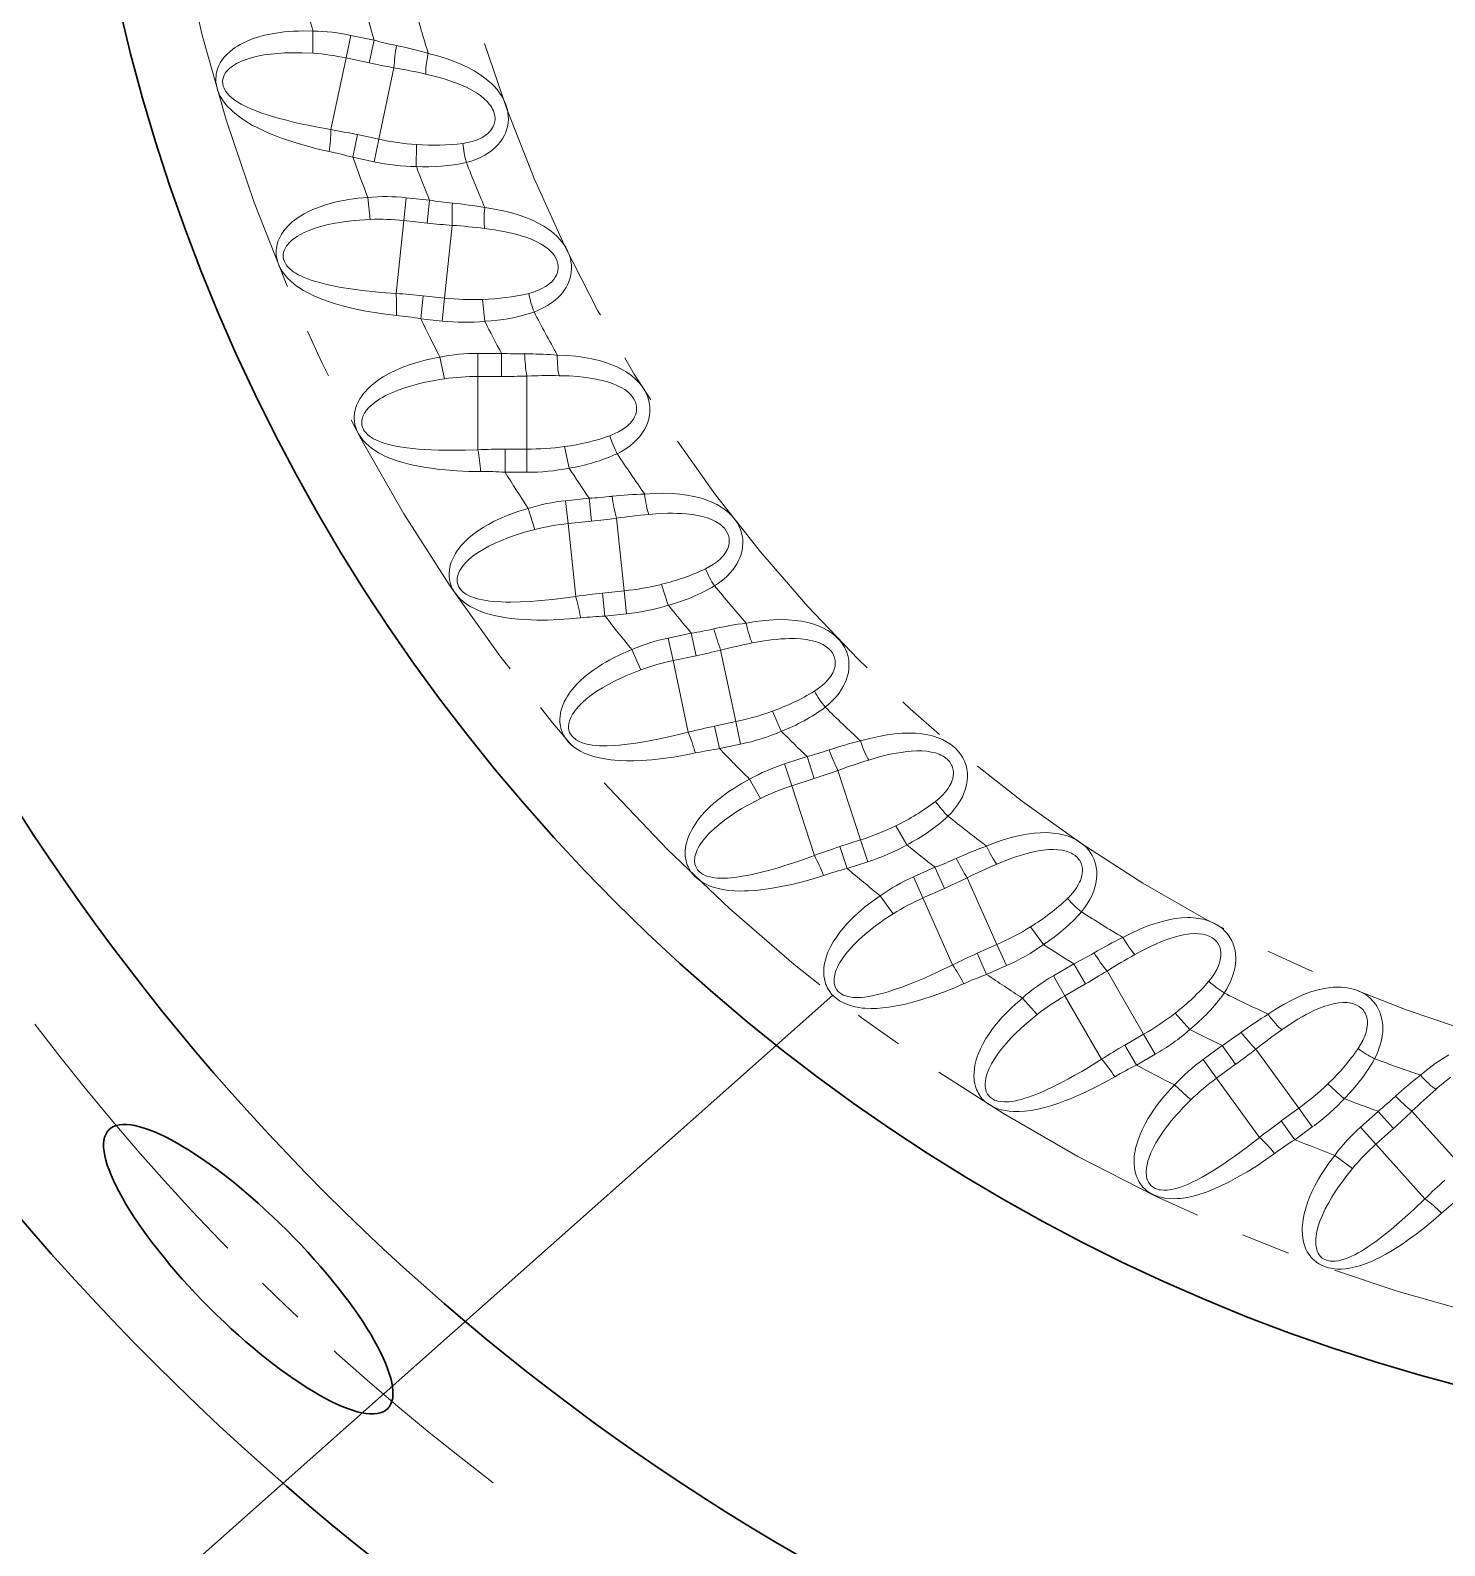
# Model space of a CAD drawing. Extents: x 407 to 920, y -71 to 445.
# Drawn here: x 517.82 to 542.94, y 148.91 to 175.8 of the extents above; entities that cross this region are included whole.
import ezdxf

# ---------------------------------------------------------------- set-up
doc = ezdxf.new("R2010")
doc.units = 0
doc.header["$LTSCALE"] = 7
doc.header["$MEASUREMENT"] = 0
doc.linetypes.add('CENTER2', pattern=[1.125, 0.75, -0.125, 0.125, -0.125])
doc.layers.get('0').update_dxf_attribs({"linetype": 'CONTINUOUS', "lineweight": 15})
for name, color, linetype, lineweight in [('1', 1, 'CENTER2', 15), ('3', 3, 'CONTINUOUS', 30), ('8', 250, 'CONTINUOUS', 15)]:
    doc.layers.add(name, color=color, linetype=linetype, lineweight=lineweight)

msp = doc.modelspace()

# ---------------------------------------------------------------- linework, layer by layer
msp.add_line((490.111, 121.437), (532.069, 158.68))
at = {"layer": '1'}
for radius in [31.612, 26.831]:
    msp.add_circle((551.491, 183.614), radius, dxfattribs=at)
for radius, start, end in [(57, 193.4627, 347.3297), (42.14, 217.151, 232.849)]:
    msp.add_arc((551.491, 183.614), radius, start, end, dxfattribs=at)
at = {"layer": '3'}
for radius in [44.5, 44.5, 40.215, 32.925]:
    msp.add_circle((551.491, 183.614), radius, dxfattribs=at)
msp.add_ellipse((521.693, 153.816), major_axis=(-2.475, 2.475), ratio=0.27762, dxfattribs=at)
at = {"layer": '8', "ltscale": 0.009813}
for p, q in [((522.841, 175.787), (522.841, 175.395)), ((525.094, 170.002), (525.176, 169.618))]:
    msp.add_line(p, q, dxfattribs=at)
at = {"layer": '8', "ltscale": 0.010249}
for p, q in [((523.516, 175.712), (523.431, 175.311)), ((523.925, 175.625), (523.84, 175.224)), ((523.549, 173.549), (523.634, 173.95)), ((523.925, 173.469), (524.01, 173.87)), ((524.495, 172.831), (524.452, 172.424)), ((524.911, 172.788), (524.869, 172.38)), ((524.754, 170.683), (524.797, 171.091)), ((525.136, 170.643), (525.179, 171.051)), ((525.77, 170.069), (525.77, 169.659)), ((526.189, 170.069), (526.189, 169.659)), ((526.252, 167.959), (526.252, 168.369)), ((526.636, 167.959), (526.636, 168.369)), ((527.327, 167.454), (527.37, 167.047)), ((527.743, 167.498), (527.786, 167.09)), ((528.026, 165.407), (527.984, 165.814)), ((528.409, 165.447), (528.366, 165.855)), ((529.148, 165.017), (529.234, 164.616)), ((529.558, 165.104), (529.643, 164.703)), ((530.434, 163.134), (530.349, 163.535)), ((530.058, 163.054), (529.973, 163.455)), ((531.215, 162.784), (531.341, 162.394)), ((531.613, 162.913), (531.739, 162.523)), ((532.69, 161.045), (532.563, 161.435)), ((532.325, 160.926), (532.198, 161.316)), ((533.885, 160.948), (534.052, 160.574)), ((533.503, 160.778), (533.67, 160.404)), ((535.152, 159.203), (534.985, 159.578)), ((534.801, 159.047), (534.634, 159.422)), ((536.351, 159.232), (536.556, 158.877)), ((535.988, 159.023), (536.193, 158.668)), ((537.793, 157.629), (537.588, 157.984)), ((537.46, 157.437), (537.255, 157.792)), ((538.982, 157.783), (539.223, 157.452)), ((538.644, 157.537), (538.885, 157.206)), ((541.751, 156.617), (542.025, 156.313)), ((540.273, 156.114), (540.032, 156.446))]:
    msp.add_line(p, q, dxfattribs=at)
at = {"layer": '8', "ltscale": 0.010462}
for p, q in [((523.925, 175.625), (523.516, 175.712)), ((527.743, 167.498), (527.327, 167.454)), ((531.613, 162.913), (531.215, 162.784)), ((531.739, 162.523), (531.341, 162.394)), ((533.885, 160.948), (533.503, 160.778)), ((538.982, 157.783), (538.644, 157.537))]:
    msp.add_line(p, q, dxfattribs=at)
at = {"layer": '8', "ltscale": 0.032487}
for p, q in [((523.161, 174.04), (523.431, 175.311)), ((524.317, 171.131), (524.452, 172.424)), ((525.77, 168.359), (525.77, 169.659)), ((527.506, 165.754), (527.37, 167.047)), ((529.504, 163.345), (529.234, 164.616)), ((531.743, 161.158), (531.341, 162.394)), ((534.198, 159.217), (533.67, 160.404)), ((536.843, 157.543), (536.193, 158.668)), ((539.649, 156.154), (538.885, 157.206)), ((542.584, 155.067), (541.714, 156.033))]:
    msp.add_line(p, q, dxfattribs=at)
at = {"layer": '8', "ltscale": 0.010461}
for p, q in [((523.84, 175.224), (523.431, 175.311)), ((524.911, 172.788), (524.495, 172.831)), ((524.869, 172.38), (524.452, 172.424)), ((526.189, 170.069), (525.77, 170.069)), ((526.189, 169.659), (525.77, 169.659)), ((527.786, 167.09), (527.37, 167.047)), ((529.558, 165.104), (529.148, 165.017)), ((529.643, 164.703), (529.234, 164.616)), ((534.052, 160.574), (533.67, 160.404)), ((536.351, 159.232), (535.988, 159.023)), ((536.556, 158.877), (536.193, 158.668)), ((539.223, 157.452), (538.885, 157.206)), ((541.751, 156.617), (541.44, 156.337)), ((542.025, 156.313), (541.714, 156.033))]:
    msp.add_line(p, q, dxfattribs=at)
at = {"layer": '8', "ltscale": 0.032425}
for p, q in [((524.01, 173.87), (524.279, 175.138)), ((525.179, 171.051), (525.314, 172.34)), ((526.636, 168.369), (526.636, 169.666)), ((528.366, 165.855), (528.23, 167.145)), ((530.349, 163.535), (530.079, 164.803)), ((532.563, 161.435), (532.163, 162.668)), ((534.985, 159.578), (534.458, 160.763)), ((537.588, 157.984), (536.94, 159.108)), ((540.343, 156.671), (539.581, 157.721)), ((543.221, 155.654), (542.353, 156.618))]:
    msp.add_line(p, q, dxfattribs=at)
at = {"layer": '8', "ltscale": 0.009608}
for p, q in [((523.634, 173.95), (524.01, 173.87)), ((524.754, 170.683), (525.136, 170.643)), ((526.252, 168.369), (526.636, 168.369)), ((526.252, 167.959), (526.636, 167.959)), ((527.984, 165.814), (528.366, 165.855)), ((532.198, 161.316), (532.563, 161.435)), ((532.325, 160.926), (532.69, 161.045)), ((540.273, 156.114), (540.584, 156.34))]:
    msp.add_line(p, q, dxfattribs=at)
at = {"layer": '8', "ltscale": 0.009748}
for p, q in [((524.676, 173.384), (524.677, 173.773)), ((525.893, 170.637), (525.853, 171.025)), ((527.389, 168.032), (527.309, 168.414)), ((529.15, 165.598), (529.03, 165.969)), ((531.155, 163.362), (530.998, 163.718)), ((533.384, 161.347), (533.19, 161.685)), ((535.81, 159.576), (535.582, 159.892)), ((538.409, 158.069), (538.149, 158.359)), ((541.151, 156.842), (540.862, 157.103))]:
    msp.add_line(p, q, dxfattribs=at)
at = {"layer": '8', "ltscale": 0.009607}
for p, q in [((523.549, 173.549), (523.925, 173.469)), ((524.797, 171.091), (525.179, 171.051)), ((528.026, 165.407), (528.409, 165.447)), ((529.973, 163.455), (530.349, 163.535)), ((530.058, 163.054), (530.434, 163.134)), ((534.634, 159.422), (534.985, 159.578)), ((534.801, 159.047), (535.152, 159.203)), ((537.255, 157.792), (537.588, 157.984)), ((537.46, 157.437), (537.793, 157.629)), ((540.032, 156.446), (540.343, 156.671))]:
    msp.add_line(p, q, dxfattribs=at)
at = {"layer": '8', "ltscale": 0.009814}
for p, q in [((523.816, 172.835), (523.857, 172.445)), ((526.662, 167.317), (526.783, 166.944)), ((528.501, 164.811), (528.661, 164.452)), ((530.592, 162.511), (530.789, 162.171)), ((532.913, 160.442), (533.144, 160.125)), ((535.437, 158.627), (535.699, 158.335)), ((538.136, 157.086), (538.428, 156.823)), ((540.982, 155.835), (541.3, 155.605))]:
    msp.add_line(p, q, dxfattribs=at)
at = {"layer": '8', "ltscale": 0.002076}
msp.add_line((526.68, 170.06), (526.597, 170.06), dxfattribs=at)
at = {"layer": '8', "ltscale": 0.00206}
msp.add_line((526.719, 169.669), (526.636, 169.666), dxfattribs=at)
at = {"layer": '8', "ltscale": 0.01025}
for p, q in [((540.584, 156.34), (540.343, 156.671)), ((541.44, 156.337), (541.714, 156.033))]:
    msp.add_line(p, q, dxfattribs=at)
at = {"layer": '8'}
for points in [[(523.127, 173.652), (522.935, 173.694), (522.745, 173.743), (522.558, 173.796), (522.374, 173.856), (522.283, 173.888), (522.192, 173.922), (522.072, 173.97), (521.954, 174.023), (521.837, 174.08), (521.77, 174.115), (521.704, 174.153), (521.618, 174.207), (521.534, 174.265), (521.453, 174.329), (521.413, 174.364), (521.374, 174.4), (521.324, 174.452), (521.278, 174.508), (521.235, 174.568), (521.196, 174.633), (521.178, 174.669), (521.162, 174.705), (521.149, 174.741), (521.138, 174.777), (521.126, 174.83), (521.119, 174.884), (521.117, 174.938), (521.12, 174.991), (521.124, 175.026), (521.131, 175.06), (521.14, 175.094), (521.151, 175.127), (521.172, 175.176), (521.196, 175.224), (521.225, 175.269), (521.248, 175.301), (521.273, 175.331), (521.319, 175.38), (521.368, 175.426), (521.421, 175.467), (521.46, 175.495), (521.501, 175.521), (521.546, 175.548), (521.593, 175.573), (521.686, 175.616), (521.781, 175.654), (521.879, 175.686), (521.979, 175.713), (522.081, 175.735), (522.184, 175.754), (522.258, 175.764), (522.332, 175.773), (522.414, 175.78), (522.496, 175.786), (522.583, 175.789), (522.669, 175.79), (522.841, 175.787)], [(523.161, 174.04), (522.891, 174.088), (522.754, 174.116), (522.619, 174.145), (522.493, 174.174), (522.369, 174.205), (522.2, 174.251), (522.034, 174.301), (521.952, 174.328), (521.872, 174.357), (521.746, 174.407), (521.685, 174.434), (521.625, 174.463), (521.566, 174.494), (521.51, 174.527), (521.469, 174.553), (521.429, 174.582), (521.397, 174.608), (521.367, 174.635), (521.326, 174.678), (521.291, 174.724), (521.276, 174.748), (521.263, 174.773), (521.248, 174.813), (521.239, 174.854), (521.236, 174.895), (521.24, 174.935), (521.25, 174.973), (521.265, 175.008), (521.285, 175.042), (521.3, 175.063), (521.317, 175.084), (521.339, 175.107), (521.364, 175.13), (521.411, 175.167), (521.446, 175.19), (521.482, 175.211), (521.524, 175.232), (521.567, 175.252), (521.653, 175.286), (521.743, 175.314), (521.856, 175.342), (521.972, 175.364), (522.092, 175.381), (522.213, 175.393), (522.336, 175.4), (522.461, 175.404), (522.555, 175.404), (522.65, 175.403), (522.841, 175.395)], [(525.564, 173.457), (525.647, 173.481), (525.732, 173.511), (525.814, 173.547), (525.89, 173.587), (525.958, 173.629), (526.016, 173.671), (526.066, 173.713), (526.099, 173.744), (526.127, 173.775), (526.174, 173.832), (526.211, 173.887), (526.24, 173.94), (526.258, 173.978), (526.272, 174.015), (526.284, 174.051), (526.293, 174.087), (526.306, 174.156), (526.31, 174.224), (526.309, 174.281), (526.303, 174.336), (526.293, 174.389), (526.283, 174.428), (526.271, 174.465), (526.257, 174.504), (526.241, 174.541), (526.204, 174.613), (526.16, 174.682), (526.109, 174.749), (526.051, 174.814), (526.015, 174.85), (525.977, 174.886), (525.894, 174.954), (525.803, 175.019), (525.703, 175.081), (525.595, 175.14), (525.478, 175.196), (525.353, 175.248), (525.208, 175.3), (525.053, 175.348), (524.887, 175.391)], [(525.503, 173.795), (525.585, 173.809), (525.668, 173.83), (525.745, 173.855), (525.812, 173.884), (525.845, 173.901), (525.875, 173.918), (525.906, 173.939), (525.932, 173.96), (525.972, 173.995), (526.002, 174.03), (526.025, 174.064), (526.043, 174.096), (526.053, 174.119), (526.061, 174.142), (526.071, 174.187), (526.074, 174.212), (526.074, 174.237), (526.07, 174.285), (526.06, 174.331), (526.044, 174.375), (526.031, 174.403), (526.016, 174.431), (525.998, 174.459), (525.978, 174.487), (525.932, 174.541), (525.877, 174.593), (525.814, 174.643), (525.743, 174.691), (525.664, 174.738), (525.576, 174.784), (525.478, 174.828), (525.409, 174.856), (525.335, 174.884), (525.256, 174.911), (525.173, 174.938), (525.016, 174.983), (524.844, 175.025)], [(524.324, 170.741), (524.128, 170.764), (523.934, 170.792), (523.743, 170.826), (523.553, 170.866), (523.459, 170.888), (523.366, 170.913), (523.241, 170.948), (523.118, 170.988), (522.996, 171.032), (522.926, 171.061), (522.856, 171.091), (522.765, 171.136), (522.675, 171.185), (522.588, 171.24), (522.544, 171.27), (522.502, 171.303), (522.447, 171.349), (522.395, 171.4), (522.346, 171.455), (522.301, 171.516), (522.279, 171.549), (522.26, 171.584), (522.243, 171.618), (522.228, 171.653), (522.211, 171.705), (522.198, 171.757), (522.19, 171.811), (522.187, 171.864), (522.188, 171.899), (522.192, 171.934), (522.197, 171.968), (522.204, 172.002), (522.22, 172.054), (522.239, 172.103), (522.263, 172.151), (522.283, 172.185), (522.304, 172.218), (522.345, 172.272), (522.389, 172.322), (522.437, 172.369), (522.473, 172.401), (522.511, 172.431), (522.553, 172.462), (522.597, 172.492), (522.685, 172.545), (522.776, 172.592), (522.87, 172.634), (522.967, 172.671), (523.066, 172.704), (523.166, 172.733), (523.238, 172.752), (523.312, 172.768), (523.392, 172.784), (523.474, 172.798), (523.559, 172.81), (523.645, 172.82), (523.816, 172.835)], [(526.767, 170.802), (526.848, 170.835), (526.929, 170.874), (527.007, 170.918), (527.079, 170.966), (527.141, 171.015), (527.195, 171.063), (527.24, 171.11), (527.269, 171.144), (527.295, 171.177), (527.335, 171.239), (527.366, 171.298), (527.39, 171.354), (527.403, 171.393), (527.414, 171.432), (527.422, 171.469), (527.427, 171.505), (527.432, 171.576), (527.43, 171.643), (527.422, 171.7), (527.411, 171.754), (527.395, 171.806), (527.381, 171.843), (527.366, 171.879), (527.348, 171.916), (527.328, 171.952), (527.283, 172.019), (527.232, 172.084), (527.174, 172.145), (527.11, 172.203), (527.071, 172.235), (527.029, 172.267), (526.939, 172.326), (526.842, 172.381), (526.736, 172.433), (526.622, 172.48), (526.5, 172.523), (526.37, 172.562), (526.221, 172.598), (526.062, 172.629), (525.892, 172.655)], [(524.317, 171.131), (524.044, 171.151), (523.904, 171.164), (523.766, 171.179), (523.639, 171.195), (523.512, 171.213), (523.339, 171.24), (523.169, 171.273), (523.085, 171.291), (523.002, 171.312), (522.871, 171.348), (522.807, 171.369), (522.745, 171.391), (522.684, 171.416), (522.624, 171.442), (522.58, 171.465), (522.538, 171.489), (522.503, 171.511), (522.47, 171.535), (522.425, 171.574), (522.385, 171.616), (522.368, 171.638), (522.352, 171.662), (522.333, 171.7), (522.32, 171.74), (522.313, 171.78), (522.313, 171.821), (522.319, 171.859), (522.33, 171.896), (522.346, 171.931), (522.359, 171.954), (522.374, 171.977), (522.394, 172.002), (522.415, 172.027), (522.459, 172.069), (522.491, 172.095), (522.525, 172.12), (522.564, 172.146), (522.605, 172.17), (522.687, 172.212), (522.773, 172.25), (522.883, 172.29), (522.996, 172.324), (523.113, 172.353), (523.233, 172.377), (523.355, 172.398), (523.478, 172.415), (523.572, 172.425), (523.666, 172.433), (523.857, 172.445)], [(526.671, 171.132), (526.752, 171.155), (526.832, 171.184), (526.906, 171.218), (526.969, 171.253), (527.001, 171.274), (527.028, 171.294), (527.057, 171.318), (527.082, 171.341), (527.117, 171.381), (527.143, 171.418), (527.163, 171.454), (527.177, 171.488), (527.185, 171.512), (527.19, 171.536), (527.196, 171.582), (527.196, 171.607), (527.194, 171.631), (527.185, 171.678), (527.17, 171.723), (527.149, 171.766), (527.133, 171.792), (527.115, 171.818), (527.094, 171.845), (527.071, 171.87), (527.02, 171.919), (526.96, 171.965), (526.892, 172.008), (526.817, 172.049), (526.733, 172.087), (526.64, 172.123), (526.539, 172.157), (526.467, 172.178), (526.391, 172.197), (526.31, 172.216), (526.224, 172.234), (526.063, 172.262), (525.887, 172.287)], [(523.778, 168.474), (523.731, 168.524), (523.688, 168.579), (523.65, 168.638), (523.619, 168.7), (523.6, 168.753), (523.585, 168.807), (523.576, 168.861), (523.573, 168.916), (523.573, 168.951), (523.576, 168.987), (523.581, 169.022), (523.588, 169.056), (523.597, 169.09), (523.608, 169.124), (523.622, 169.16), (523.637, 169.195), (523.672, 169.259), (523.712, 169.32), (523.741, 169.358), (523.772, 169.394), (523.805, 169.43), (523.841, 169.465), (523.879, 169.5), (523.919, 169.533), (524.002, 169.596), (524.089, 169.653), (524.181, 169.706), (524.242, 169.737), (524.304, 169.767), (524.37, 169.796), (524.437, 169.824), (524.571, 169.872), (524.707, 169.914), (524.835, 169.948), (524.964, 169.977), (525.094, 170.002)], [(528.242, 168.288), (528.319, 168.33), (528.396, 168.377), (528.47, 168.43), (528.536, 168.485), (528.593, 168.54), (528.642, 168.594), (528.681, 168.645), (528.706, 168.682), (528.728, 168.718), (528.762, 168.784), (528.786, 168.845), (528.804, 168.903), (528.813, 168.944), (528.819, 168.983), (528.823, 169.021), (528.825, 169.058), (528.822, 169.128), (528.813, 169.196), (528.799, 169.251), (528.782, 169.303), (528.761, 169.353), (528.743, 169.389), (528.724, 169.423), (528.702, 169.458), (528.678, 169.491), (528.627, 169.554), (528.569, 169.612), (528.505, 169.667), (528.435, 169.718), (528.392, 169.746), (528.347, 169.773), (528.252, 169.822), (528.149, 169.867), (528.039, 169.907), (527.92, 169.942), (527.794, 169.972), (527.661, 169.997), (527.509, 170.017), (527.348, 170.032), (527.178, 170.039)], [(523.847, 168.598), (523.807, 168.631), (523.771, 168.669), (523.755, 168.69), (523.741, 168.712), (523.73, 168.734), (523.721, 168.756), (523.71, 168.795), (523.706, 168.834), (523.708, 168.874), (523.715, 168.912), (523.723, 168.938), (523.732, 168.962), (523.757, 169.009), (523.791, 169.058), (523.83, 169.104), (523.875, 169.146), (523.908, 169.175), (523.943, 169.202), (523.985, 169.231), (524.029, 169.26), (524.075, 169.287), (524.123, 169.313), (524.181, 169.342), (524.24, 169.369), (524.353, 169.415), (524.47, 169.456), (524.59, 169.493), (524.713, 169.527), (524.807, 169.549), (524.902, 169.569), (525.095, 169.605), (525.176, 169.618)], [(528.112, 168.606), (528.19, 168.638), (528.268, 168.676), (528.339, 168.717), (528.398, 168.759), (528.427, 168.783), (528.451, 168.806), (528.477, 168.832), (528.499, 168.858), (528.53, 168.901), (528.552, 168.941), (528.568, 168.979), (528.578, 169.014), (528.583, 169.039), (528.586, 169.063), (528.586, 169.109), (528.584, 169.134), (528.579, 169.158), (528.565, 169.204), (528.545, 169.247), (528.521, 169.287), (528.502, 169.312), (528.481, 169.336), (528.457, 169.36), (528.432, 169.383), (528.376, 169.425), (528.311, 169.465), (528.239, 169.501), (528.159, 169.534), (528.072, 169.563), (527.976, 169.589), (527.872, 169.612), (527.798, 169.625), (527.72, 169.637), (527.637, 169.647), (527.55, 169.656), (527.388, 169.667), (527.212, 169.672)], [(523.778, 168.474), (523.836, 168.422), (523.897, 168.374), (523.961, 168.332), (524.005, 168.305), (524.051, 168.28), (524.105, 168.253), (524.16, 168.228), (524.267, 168.186), (524.374, 168.15), (524.483, 168.118), (524.565, 168.098), (524.647, 168.079), (524.813, 168.048), (524.98, 168.023), (525.084, 168.01), (525.188, 168), (525.397, 167.984), (525.607, 167.975), (525.818, 167.972)], [(523.847, 168.598), (523.881, 168.574), (523.917, 168.553), (523.957, 168.533), (523.997, 168.514), (524.079, 168.483), (524.164, 168.457), (524.237, 168.439), (524.31, 168.424), (524.385, 168.41), (524.459, 168.399), (524.609, 168.381), (524.712, 168.371), (524.815, 168.364), (524.94, 168.357), (525.067, 168.352), (525.305, 168.349), (525.551, 168.352), (525.77, 168.359)], [(529.971, 165.942), (530.043, 165.991), (530.114, 166.046), (530.181, 166.105), (530.242, 166.167), (530.293, 166.227), (530.336, 166.286), (530.37, 166.341), (530.391, 166.381), (530.409, 166.418), (530.436, 166.488), (530.454, 166.552), (530.466, 166.611), (530.47, 166.652), (530.473, 166.692), (530.473, 166.73), (530.471, 166.767), (530.461, 166.837), (530.444, 166.902), (530.425, 166.956), (530.403, 167.006), (530.377, 167.054), (530.355, 167.088), (530.333, 167.12), (530.307, 167.152), (530.28, 167.183), (530.223, 167.24), (530.159, 167.292), (530.09, 167.34), (530.015, 167.384), (529.97, 167.407), (529.923, 167.429), (529.823, 167.468), (529.716, 167.502), (529.602, 167.53), (529.481, 167.553), (529.352, 167.569), (529.217, 167.58), (529.063, 167.585), (528.901, 167.583), (528.73, 167.572)], [(527.594, 165.375), (527.398, 165.356), (527.202, 165.343), (527.008, 165.336), (526.814, 165.336), (526.718, 165.338), (526.621, 165.343), (526.492, 165.351), (526.363, 165.365), (526.234, 165.383), (526.16, 165.396), (526.085, 165.411), (525.987, 165.436), (525.889, 165.465), (525.792, 165.501), (525.743, 165.522), (525.695, 165.545), (525.632, 165.579), (525.57, 165.618), (525.511, 165.661), (525.454, 165.711), (525.426, 165.74), (525.4, 165.769), (525.376, 165.799), (525.354, 165.83), (525.326, 165.877), (525.303, 165.926), (525.284, 165.977), (525.271, 166.028), (525.264, 166.063), (525.26, 166.097), (525.258, 166.132), (525.258, 166.166), (525.263, 166.22), (525.272, 166.273), (525.285, 166.325), (525.297, 166.362), (525.311, 166.399), (525.34, 166.46), (525.373, 166.518), (525.41, 166.574), (525.439, 166.613), (525.469, 166.65), (525.504, 166.69), (525.541, 166.728), (525.616, 166.798), (525.695, 166.863), (525.779, 166.923), (525.865, 166.98), (525.955, 167.033), (526.047, 167.082), (526.114, 167.115), (526.182, 167.146), (526.258, 167.179), (526.335, 167.209), (526.415, 167.239), (526.497, 167.267), (526.662, 167.317)], [(529.809, 166.245), (529.883, 166.284), (529.955, 166.329), (530.021, 166.377), (530.075, 166.425), (530.102, 166.451), (530.124, 166.477), (530.148, 166.507), (530.167, 166.534), (530.193, 166.58), (530.211, 166.623), (530.223, 166.662), (530.229, 166.698), (530.232, 166.723), (530.232, 166.748), (530.228, 166.793), (530.223, 166.818), (530.216, 166.842), (530.197, 166.886), (530.173, 166.926), (530.145, 166.964), (530.123, 166.987), (530.1, 167.008), (530.074, 167.03), (530.046, 167.05), (529.986, 167.086), (529.918, 167.119), (529.842, 167.148), (529.76, 167.172), (529.67, 167.192), (529.572, 167.208), (529.466, 167.22), (529.392, 167.225), (529.313, 167.228), (529.23, 167.23), (529.142, 167.23), (528.979, 167.224), (528.802, 167.211)], [(527.506, 165.754), (527.234, 165.717), (527.095, 165.701), (526.958, 165.687), (526.829, 165.676), (526.702, 165.667), (526.527, 165.658), (526.353, 165.654), (526.267, 165.655), (526.182, 165.657), (526.047, 165.666), (525.98, 165.673), (525.914, 165.682), (525.849, 165.693), (525.786, 165.707), (525.738, 165.72), (525.691, 165.735), (525.653, 165.749), (525.615, 165.766), (525.563, 165.794), (525.516, 165.827), (525.494, 165.845), (525.474, 165.865), (525.447, 165.898), (525.426, 165.934), (525.411, 165.973), (525.403, 166.012), (525.4, 166.051), (525.404, 166.089), (525.412, 166.127), (525.42, 166.152), (525.43, 166.177), (525.444, 166.207), (525.46, 166.235), (525.494, 166.285), (525.52, 166.318), (525.548, 166.349), (525.58, 166.382), (525.615, 166.414), (525.687, 166.473), (525.763, 166.527), (525.862, 166.589), (525.966, 166.646), (526.075, 166.699), (526.186, 166.748), (526.301, 166.793), (526.419, 166.835), (526.508, 166.865), (526.599, 166.893), (526.783, 166.944)], [(531.936, 163.79), (532.003, 163.846), (532.068, 163.908), (532.128, 163.974), (532.182, 164.041), (532.226, 164.107), (532.263, 164.17), (532.291, 164.228), (532.308, 164.27), (532.322, 164.309), (532.341, 164.381), (532.353, 164.446), (532.358, 164.506), (532.358, 164.548), (532.357, 164.588), (532.353, 164.626), (532.347, 164.662), (532.33, 164.73), (532.306, 164.794), (532.282, 164.845), (532.254, 164.893), (532.223, 164.938), (532.199, 164.969), (532.173, 164.999), (532.144, 165.028), (532.114, 165.056), (532.051, 165.106), (531.982, 165.152), (531.908, 165.192), (531.829, 165.228), (531.782, 165.246), (531.733, 165.263), (531.629, 165.292), (531.519, 165.314), (531.403, 165.33), (531.28, 165.34), (531.151, 165.343), (531.015, 165.34), (530.862, 165.329), (530.701, 165.309), (530.532, 165.281)], [(531.743, 164.074), (531.813, 164.12), (531.88, 164.173), (531.94, 164.227), (531.989, 164.28), (532.013, 164.31), (532.033, 164.338), (532.053, 164.369), (532.069, 164.399), (532.09, 164.448), (532.104, 164.492), (532.111, 164.532), (532.114, 164.568), (532.114, 164.594), (532.112, 164.618), (532.103, 164.663), (532.095, 164.687), (532.086, 164.71), (532.063, 164.752), (532.034, 164.79), (532.002, 164.824), (531.978, 164.844), (531.953, 164.863), (531.925, 164.882), (531.895, 164.899), (531.832, 164.929), (531.761, 164.954), (531.682, 164.975), (531.598, 164.99), (531.506, 165.001), (531.407, 165.007), (531.301, 165.007), (531.226, 165.005), (531.147, 165), (531.064, 164.993), (530.977, 164.983), (530.815, 164.96), (530.641, 164.929)], [(529.631, 162.977), (529.438, 162.937), (529.245, 162.904), (529.052, 162.877), (528.86, 162.857), (528.764, 162.849), (528.667, 162.843), (528.538, 162.838), (528.408, 162.838), (528.278, 162.843), (528.203, 162.848), (528.127, 162.856), (528.026, 162.87), (527.926, 162.889), (527.826, 162.914), (527.775, 162.93), (527.725, 162.947), (527.658, 162.975), (527.593, 163.007), (527.53, 163.044), (527.468, 163.088), (527.437, 163.113), (527.408, 163.14), (527.381, 163.167), (527.356, 163.196), (527.324, 163.239), (527.295, 163.286), (527.271, 163.334), (527.252, 163.384), (527.242, 163.418), (527.235, 163.452), (527.229, 163.486), (527.226, 163.52), (527.224, 163.574), (527.228, 163.628), (527.236, 163.68), (527.244, 163.719), (527.254, 163.757), (527.276, 163.82), (527.303, 163.882), (527.334, 163.941), (527.359, 163.983), (527.385, 164.023), (527.416, 164.066), (527.448, 164.108), (527.515, 164.185), (527.587, 164.258), (527.664, 164.327), (527.744, 164.393), (527.828, 164.454), (527.914, 164.513), (527.978, 164.553), (528.042, 164.591), (528.114, 164.631), (528.187, 164.669), (528.264, 164.708), (528.343, 164.744), (528.501, 164.811)], [(529.504, 163.345), (529.238, 163.279), (529.102, 163.249), (528.966, 163.221), (528.839, 163.196), (528.713, 163.174), (528.54, 163.147), (528.368, 163.125), (528.283, 163.117), (528.198, 163.11), (528.062, 163.105), (527.995, 163.104), (527.929, 163.106), (527.863, 163.111), (527.798, 163.118), (527.75, 163.126), (527.701, 163.136), (527.662, 163.146), (527.623, 163.159), (527.568, 163.181), (527.517, 163.209), (527.494, 163.225), (527.472, 163.243), (527.442, 163.273), (527.417, 163.307), (527.398, 163.343), (527.385, 163.382), (527.379, 163.42), (527.378, 163.458), (527.383, 163.497), (527.388, 163.523), (527.395, 163.549), (527.406, 163.579), (527.419, 163.609), (527.448, 163.663), (527.47, 163.698), (527.494, 163.732), (527.524, 163.768), (527.555, 163.804), (527.62, 163.869), (527.69, 163.932), (527.782, 164.003), (527.88, 164.071), (527.982, 164.135), (528.088, 164.195), (528.197, 164.252), (528.31, 164.306), (528.396, 164.345), (528.483, 164.382), (528.661, 164.452)], [(534.116, 161.854), (534.176, 161.917), (534.234, 161.985), (534.287, 162.057), (534.333, 162.13), (534.371, 162.2), (534.4, 162.266), (534.423, 162.328), (534.435, 162.371), (534.445, 162.411), (534.457, 162.484), (534.461, 162.551), (534.46, 162.611), (534.456, 162.653), (534.45, 162.692), (534.442, 162.729), (534.433, 162.765), (534.408, 162.831), (534.379, 162.892), (534.349, 162.94), (534.316, 162.985), (534.281, 163.026), (534.253, 163.055), (534.224, 163.081), (534.193, 163.108), (534.16, 163.132), (534.092, 163.176), (534.019, 163.214), (533.941, 163.246), (533.859, 163.273), (533.81, 163.287), (533.759, 163.298), (533.653, 163.316), (533.541, 163.327), (533.424, 163.331), (533.301, 163.328), (533.172, 163.317), (533.037, 163.3), (532.886, 163.272), (532.728, 163.236), (532.563, 163.191)], [(533.894, 162.116), (533.958, 162.17), (534.02, 162.229), (534.074, 162.29), (534.117, 162.348), (534.137, 162.38), (534.154, 162.409), (534.171, 162.443), (534.184, 162.474), (534.2, 162.525), (534.208, 162.57), (534.212, 162.61), (534.211, 162.647), (534.208, 162.672), (534.203, 162.696), (534.19, 162.74), (534.18, 162.763), (534.168, 162.785), (534.141, 162.824), (534.109, 162.859), (534.073, 162.89), (534.047, 162.908), (534.02, 162.924), (533.99, 162.939), (533.959, 162.953), (533.892, 162.977), (533.819, 162.994), (533.739, 163.007), (533.654, 163.013), (533.561, 163.014), (533.462, 163.009), (533.356, 162.999), (533.282, 162.988), (533.204, 162.976), (533.122, 162.96), (533.037, 162.941), (532.878, 162.901), (532.708, 162.852)], [(531.908, 160.805), (531.72, 160.746), (531.532, 160.692), (531.343, 160.645), (531.154, 160.605), (531.059, 160.587), (530.963, 160.571), (530.835, 160.553), (530.706, 160.539), (530.576, 160.53), (530.501, 160.528), (530.425, 160.527), (530.323, 160.531), (530.221, 160.539), (530.119, 160.554), (530.067, 160.564), (530.015, 160.576), (529.946, 160.597), (529.878, 160.622), (529.811, 160.652), (529.745, 160.689), (529.712, 160.711), (529.68, 160.735), (529.651, 160.759), (529.623, 160.785), (529.586, 160.825), (529.553, 160.868), (529.524, 160.913), (529.5, 160.961), (529.486, 160.994), (529.475, 161.027), (529.466, 161.06), (529.459, 161.094), (529.452, 161.147), (529.45, 161.201), (529.452, 161.254), (529.456, 161.293), (529.462, 161.332), (529.478, 161.398), (529.498, 161.462), (529.523, 161.524), (529.543, 161.568), (529.565, 161.611), (529.591, 161.657), (529.619, 161.702), (529.677, 161.785), (529.742, 161.866), (529.81, 161.942), (529.884, 162.016), (529.96, 162.086), (530.04, 162.153), (530.099, 162.199), (530.159, 162.244), (530.226, 162.292), (530.295, 162.337), (530.368, 162.383), (530.442, 162.428), (530.592, 162.511)], [(531.743, 161.158), (531.485, 161.065), (531.353, 161.02), (531.221, 160.978), (531.098, 160.94), (530.975, 160.905), (530.805, 160.86), (530.637, 160.82), (530.552, 160.803), (530.468, 160.788), (530.334, 160.768), (530.268, 160.761), (530.201, 160.756), (530.135, 160.753), (530.07, 160.754), (530.021, 160.756), (529.972, 160.761), (529.932, 160.768), (529.892, 160.776), (529.835, 160.792), (529.781, 160.815), (529.756, 160.828), (529.733, 160.844), (529.7, 160.871), (529.671, 160.902), (529.649, 160.936), (529.632, 160.973), (529.622, 161.01), (529.617, 161.048), (529.617, 161.087), (529.62, 161.113), (529.624, 161.14), (529.632, 161.172), (529.642, 161.203), (529.665, 161.259), (529.683, 161.296), (529.704, 161.332), (529.729, 161.372), (529.757, 161.41), (529.814, 161.482), (529.878, 161.552), (529.962, 161.633), (530.052, 161.71), (530.147, 161.784), (530.246, 161.855), (530.349, 161.924), (530.455, 161.989), (530.536, 162.037), (530.619, 162.083), (530.789, 162.171)], [(536.485, 160.157), (536.539, 160.226), (536.589, 160.3), (536.635, 160.377), (536.673, 160.454), (536.703, 160.528), (536.725, 160.597), (536.741, 160.66), (536.749, 160.704), (536.754, 160.746), (536.759, 160.82), (536.756, 160.886), (536.749, 160.946), (536.741, 160.987), (536.73, 161.025), (536.719, 161.062), (536.705, 161.096), (536.674, 161.159), (536.638, 161.217), (536.604, 161.262), (536.567, 161.303), (536.527, 161.34), (536.497, 161.366), (536.465, 161.389), (536.431, 161.412), (536.396, 161.433), (536.323, 161.469), (536.247, 161.499), (536.166, 161.523), (536.082, 161.542), (536.031, 161.55), (535.98, 161.556), (535.873, 161.563), (535.76, 161.562), (535.643, 161.553), (535.521, 161.537), (535.394, 161.514), (535.262, 161.482), (535.114, 161.439), (534.961, 161.387), (534.801, 161.324)], [(536.237, 160.395), (536.295, 160.455), (536.351, 160.52), (536.398, 160.586), (536.435, 160.648), (536.452, 160.682), (536.466, 160.713), (536.478, 160.748), (536.488, 160.781), (536.499, 160.833), (536.503, 160.879), (536.502, 160.919), (536.497, 160.956), (536.492, 160.981), (536.485, 161.004), (536.466, 161.046), (536.454, 161.068), (536.44, 161.088), (536.409, 161.125), (536.373, 161.156), (536.334, 161.182), (536.307, 161.198), (536.279, 161.211), (536.247, 161.223), (536.214, 161.234), (536.146, 161.25), (536.071, 161.26), (535.99, 161.264), (535.905, 161.261), (535.813, 161.253), (535.715, 161.238), (535.61, 161.216), (535.537, 161.198), (535.462, 161.177), (535.382, 161.153), (535.299, 161.126), (535.145, 161.069), (534.981, 161.003)], [(534.4, 158.883), (534.219, 158.804), (534.037, 158.732), (533.854, 158.665), (533.67, 158.605), (533.577, 158.577), (533.484, 158.552), (533.359, 158.52), (533.232, 158.493), (533.104, 158.47), (533.029, 158.46), (532.953, 158.452), (532.852, 158.444), (532.75, 158.442), (532.647, 158.446), (532.594, 158.451), (532.541, 158.458), (532.47, 158.471), (532.4, 158.488), (532.33, 158.512), (532.26, 158.542), (532.225, 158.56), (532.191, 158.58), (532.159, 158.601), (532.129, 158.624), (532.088, 158.66), (532.05, 158.699), (532.017, 158.742), (531.988, 158.786), (531.971, 158.817), (531.957, 158.849), (531.944, 158.881), (531.934, 158.914), (531.921, 158.967), (531.913, 159.02), (531.91, 159.073), (531.91, 159.112), (531.912, 159.152), (531.92, 159.218), (531.934, 159.284), (531.952, 159.349), (531.967, 159.394), (531.985, 159.439), (532.006, 159.488), (532.029, 159.535), (532.079, 159.625), (532.134, 159.711), (532.194, 159.795), (532.26, 159.876), (532.328, 159.953), (532.401, 160.029), (532.455, 160.081), (532.51, 160.131), (532.572, 160.186), (532.635, 160.238), (532.703, 160.292), (532.772, 160.343), (532.913, 160.442)], [(534.198, 159.217), (533.952, 159.097), (533.825, 159.039), (533.698, 158.983), (533.579, 158.933), (533.461, 158.885), (533.297, 158.822), (533.133, 158.765), (533.051, 158.739), (532.969, 158.715), (532.838, 158.682), (532.773, 158.668), (532.707, 158.656), (532.642, 158.646), (532.577, 158.64), (532.528, 158.637), (532.479, 158.637), (532.438, 158.639), (532.397, 158.643), (532.339, 158.654), (532.283, 158.67), (532.257, 158.681), (532.232, 158.694), (532.196, 158.718), (532.165, 158.745), (532.139, 158.777), (532.119, 158.812), (532.105, 158.848), (532.096, 158.885), (532.092, 158.924), (532.092, 158.951), (532.093, 158.977), (532.098, 159.01), (532.104, 159.042), (532.121, 159.1), (532.135, 159.139), (532.152, 159.177), (532.173, 159.219), (532.197, 159.26), (532.246, 159.338), (532.303, 159.414), (532.377, 159.503), (532.459, 159.589), (532.545, 159.673), (532.637, 159.754), (532.732, 159.833), (532.831, 159.909), (532.907, 159.964), (532.984, 160.019), (533.144, 160.125)], [(539.019, 158.717), (539.065, 158.791), (539.108, 158.87), (539.145, 158.952), (539.175, 159.032), (539.197, 159.109), (539.212, 159.179), (539.221, 159.244), (539.224, 159.289), (539.225, 159.33), (539.222, 159.405), (539.213, 159.47), (539.199, 159.529), (539.186, 159.569), (539.172, 159.606), (539.157, 159.641), (539.14, 159.674), (539.103, 159.734), (539.061, 159.787), (539.022, 159.828), (538.981, 159.865), (538.937, 159.898), (538.904, 159.92), (538.87, 159.94), (538.834, 159.959), (538.797, 159.976), (538.721, 160.005), (538.642, 160.027), (538.559, 160.042), (538.473, 160.052), (538.422, 160.055), (538.37, 160.056), (538.263, 160.051), (538.152, 160.038), (538.036, 160.018), (537.916, 159.989), (537.792, 159.952), (537.664, 159.907), (537.522, 159.849), (537.375, 159.781), (537.223, 159.702)], [(538.748, 158.928), (538.799, 158.994), (538.847, 159.064), (538.888, 159.135), (538.918, 159.2), (538.931, 159.236), (538.942, 159.268), (538.951, 159.305), (538.957, 159.338), (538.962, 159.39), (538.961, 159.437), (538.956, 159.477), (538.948, 159.513), (538.94, 159.537), (538.93, 159.559), (538.908, 159.599), (538.893, 159.62), (538.877, 159.638), (538.842, 159.671), (538.804, 159.699), (538.762, 159.721), (538.733, 159.733), (538.704, 159.744), (538.671, 159.753), (538.637, 159.76), (538.567, 159.769), (538.492, 159.771), (538.411, 159.766), (538.326, 159.755), (538.236, 159.736), (538.14, 159.711), (538.039, 159.679), (537.968, 159.653), (537.895, 159.625), (537.818, 159.592), (537.738, 159.556), (537.591, 159.484), (537.435, 159.401)], [(541.69, 157.55), (541.728, 157.628), (541.762, 157.711), (541.79, 157.796), (541.812, 157.88), (541.826, 157.958), (541.834, 158.03), (541.836, 158.095), (541.834, 158.14), (541.831, 158.181), (541.82, 158.255), (541.803, 158.319), (541.784, 158.376), (541.767, 158.415), (541.749, 158.45), (541.73, 158.483), (541.71, 158.514), (541.667, 158.569), (541.62, 158.618), (541.576, 158.655), (541.532, 158.688), (541.485, 158.716), (541.45, 158.734), (541.414, 158.751), (541.376, 158.766), (541.337, 158.779), (541.259, 158.799), (541.178, 158.813), (541.094, 158.82), (541.007, 158.82), (540.956, 158.818), (540.905, 158.813), (540.798, 158.797), (540.689, 158.773), (540.576, 158.741), (540.46, 158.7), (540.34, 158.65), (540.218, 158.591), (540.082, 158.519), (539.943, 158.436), (539.8, 158.341)], [(537.078, 157.232), (536.907, 157.135), (536.733, 157.044), (536.559, 156.958), (536.382, 156.879), (536.293, 156.842), (536.202, 156.807), (536.081, 156.762), (535.958, 156.722), (535.833, 156.686), (535.759, 156.668), (535.685, 156.652), (535.585, 156.634), (535.483, 156.621), (535.381, 156.614), (535.328, 156.614), (535.274, 156.615), (535.203, 156.62), (535.131, 156.631), (535.059, 156.646), (534.986, 156.669), (534.949, 156.683), (534.913, 156.7), (534.88, 156.718), (534.847, 156.737), (534.802, 156.769), (534.761, 156.804), (534.723, 156.842), (534.69, 156.884), (534.67, 156.913), (534.652, 156.943), (534.637, 156.974), (534.623, 157.005), (534.605, 157.056), (534.591, 157.108), (534.582, 157.161), (534.578, 157.2), (534.576, 157.239), (534.578, 157.306), (534.584, 157.373), (534.595, 157.439), (534.606, 157.486), (534.619, 157.533), (534.634, 157.583), (534.652, 157.633), (534.692, 157.727), (534.738, 157.819), (534.79, 157.908), (534.846, 157.995), (534.907, 158.08), (534.971, 158.162), (535.019, 158.22), (535.068, 158.276), (535.124, 158.336), (535.182, 158.395), (535.243, 158.456), (535.307, 158.514), (535.437, 158.627)], [(541.398, 157.731), (541.442, 157.802), (541.483, 157.877), (541.516, 157.952), (541.539, 158.02), (541.548, 158.056), (541.555, 158.09), (541.56, 158.127), (541.563, 158.16), (541.563, 158.214), (541.557, 158.259), (541.548, 158.299), (541.536, 158.334), (541.525, 158.357), (541.513, 158.378), (541.487, 158.416), (541.47, 158.434), (541.452, 158.451), (541.414, 158.48), (541.373, 158.504), (541.329, 158.522), (541.299, 158.531), (541.269, 158.538), (541.236, 158.543), (541.201, 158.547), (541.131, 158.549), (541.056, 158.543), (540.976, 158.53), (540.893, 158.509), (540.805, 158.482), (540.712, 158.447), (540.614, 158.404), (540.547, 158.371), (540.477, 158.335), (540.404, 158.295), (540.328, 158.251), (540.189, 158.164), (540.043, 158.064)], [(536.843, 157.543), (536.611, 157.398), (536.49, 157.327), (536.37, 157.258), (536.257, 157.196), (536.144, 157.136), (535.988, 157.056), (535.831, 156.983), (535.752, 156.948), (535.674, 156.916), (535.546, 156.868), (535.483, 156.848), (535.419, 156.829), (535.355, 156.813), (535.291, 156.8), (535.243, 156.792), (535.194, 156.787), (535.153, 156.784), (535.112, 156.784), (535.053, 156.789), (534.996, 156.799), (534.969, 156.808), (534.942, 156.818), (534.904, 156.837), (534.87, 156.861), (534.841, 156.89), (534.817, 156.923), (534.8, 156.957), (534.787, 156.994), (534.779, 157.032), (534.776, 157.058), (534.775, 157.085), (534.776, 157.117), (534.779, 157.15), (534.789, 157.21), (534.8, 157.25), (534.813, 157.29), (534.829, 157.333), (534.848, 157.377), (534.889, 157.459), (534.937, 157.54), (535.002, 157.637), (535.074, 157.731), (535.152, 157.824), (535.234, 157.914), (535.32, 158.002), (535.411, 158.088), (535.48, 158.151), (535.552, 158.214), (535.699, 158.335)], [(543.011, 157.621), (542.895, 157.55), (542.768, 157.464), (542.638, 157.367), (542.506, 157.258)], [(539.915, 155.87), (539.754, 155.755), (539.591, 155.647), (539.427, 155.544), (539.259, 155.447), (539.174, 155.4), (539.088, 155.356), (538.972, 155.299), (538.854, 155.246), (538.733, 155.197), (538.662, 155.171), (538.59, 155.147), (538.492, 155.119), (538.393, 155.096), (538.291, 155.078), (538.238, 155.072), (538.185, 155.068), (538.113, 155.066), (538.041, 155.068), (537.968, 155.076), (537.893, 155.091), (537.855, 155.102), (537.817, 155.115), (537.782, 155.129), (537.748, 155.145), (537.7, 155.171), (537.655, 155.202), (537.614, 155.236), (537.576, 155.274), (537.553, 155.301), (537.532, 155.329), (537.513, 155.358), (537.496, 155.388), (537.473, 155.437), (537.455, 155.487), (537.44, 155.538), (537.432, 155.577), (537.426, 155.616), (537.42, 155.683), (537.42, 155.75), (537.424, 155.817), (537.429, 155.865), (537.437, 155.912), (537.448, 155.964), (537.46, 156.015), (537.49, 156.113), (537.527, 156.209), (537.568, 156.303), (537.615, 156.396), (537.666, 156.486), (537.722, 156.575), (537.763, 156.637), (537.807, 156.698), (537.856, 156.764), (537.907, 156.829), (537.962, 156.895), (538.019, 156.96), (538.136, 157.086)], [(543.041, 157.223), (542.912, 157.122), (542.776, 157.008)], [(539.649, 156.154), (539.432, 155.987), (539.32, 155.903), (539.208, 155.822), (539.102, 155.748), (538.996, 155.676), (538.849, 155.581), (538.701, 155.492), (538.626, 155.449), (538.551, 155.409), (538.429, 155.348), (538.368, 155.321), (538.307, 155.296), (538.245, 155.273), (538.183, 155.253), (538.135, 155.241), (538.087, 155.23), (538.047, 155.224), (538.006, 155.219), (537.947, 155.217), (537.889, 155.222), (537.861, 155.227), (537.834, 155.235), (537.794, 155.25), (537.758, 155.271), (537.726, 155.296), (537.698, 155.327), (537.677, 155.359), (537.661, 155.393), (537.649, 155.43), (537.643, 155.456), (537.639, 155.483), (537.637, 155.515), (537.636, 155.548), (537.641, 155.609), (537.647, 155.649), (537.656, 155.69), (537.667, 155.736), (537.682, 155.781), (537.714, 155.867), (537.753, 155.953), (537.808, 156.056), (537.87, 156.157), (537.937, 156.257), (538.009, 156.355), (538.086, 156.452), (538.167, 156.547), (538.23, 156.617), (538.294, 156.687), (538.428, 156.823)], [(542.878, 154.812), (542.731, 154.681), (542.58, 154.556), (542.427, 154.436), (542.27, 154.322), (542.191, 154.267), (542.11, 154.214), (542, 154.145), (541.888, 154.08), (541.773, 154.019), (541.705, 153.986), (541.636, 153.955), (541.542, 153.917), (541.445, 153.883), (541.346, 153.855), (541.294, 153.843), (541.242, 153.833), (541.171, 153.824), (541.098, 153.819), (541.025, 153.819), (540.949, 153.826), (540.91, 153.833), (540.871, 153.841), (540.835, 153.852), (540.799, 153.864), (540.748, 153.886), (540.701, 153.911), (540.656, 153.941), (540.615, 153.975), (540.589, 153.999), (540.565, 154.025), (540.544, 154.052), (540.523, 154.08), (540.495, 154.126), (540.471, 154.174), (540.452, 154.223), (540.44, 154.261), (540.43, 154.299), (540.417, 154.365), (540.409, 154.431), (540.406, 154.499), (540.407, 154.547), (540.41, 154.595), (540.415, 154.647), (540.422, 154.7), (540.442, 154.8), (540.468, 154.9), (540.499, 154.998), (540.536, 155.095), (540.578, 155.19), (540.623, 155.284), (540.658, 155.35), (540.695, 155.415), (540.737, 155.486), (540.781, 155.556), (540.829, 155.627), (540.879, 155.698), (540.982, 155.835)], [(542.584, 155.067), (542.386, 154.877), (542.283, 154.783), (542.18, 154.69), (542.083, 154.606), (541.985, 154.523), (541.849, 154.414), (541.71, 154.309), (541.64, 154.259), (541.57, 154.211), (541.455, 154.138), (541.397, 154.104), (541.339, 154.073), (541.28, 154.044), (541.22, 154.018), (541.174, 154), (541.128, 153.985), (541.088, 153.974), (541.048, 153.965), (540.989, 153.957), (540.931, 153.956), (540.903, 153.958), (540.875, 153.963), (540.834, 153.974), (540.796, 153.991), (540.761, 154.013), (540.731, 154.04), (540.706, 154.07), (540.686, 154.102), (540.671, 154.138), (540.662, 154.163), (540.656, 154.189), (540.65, 154.221), (540.646, 154.254), (540.644, 154.314), (540.646, 154.356), (540.65, 154.397), (540.657, 154.444), (540.666, 154.49), (540.69, 154.579), (540.72, 154.669), (540.764, 154.777), (540.814, 154.884), (540.871, 154.99), (540.932, 155.096), (540.999, 155.2), (541.069, 155.303), (541.124, 155.379), (541.181, 155.455), (541.3, 155.605)]]:
    msp.add_lwpolyline(points, dxfattribs=at)
for centre, radius, start, end in [((551.491, 183.614), 29.699, 193.8095, 195.279), ((551.491, 183.614), 28.699, 194.8826, 196.1616), ((551.491, 183.614), 27.845, 195.3924, 197.1758), ((522.815, 172.499), 3.288, 77.687, 89.5447), ((525.769, 182.554), 7.17, 255.0996, 258.366), ((522.566, 171.346), 4.058, 77.6899, 86.1073), ((528.211, 174.891), 3.94, 170.6545, 176.4068), ((522.905, 168.644), 7.032, 73.63, 78.3679), ((526.634, 188.368), 13.438, 258.0001, 259.9088), ((522.355, 164.099), 11.206, 77.169, 80.1122), ((520.057, 174.118), 3.105, 351.3618, 358.559), ((521.213, 162.567), 11.637, 77.9924, 80.3648), ((525.022, 178.503), 4.742, 257.6754, 265.8307), ((524.993, 177.785), 4.023, 265.5024, 277.2806), ((527.404, 173.968), 1.909, 185.1898, 195.5116), ((521.94, 167.886), 5.886, 74.1384, 78.3597), ((551.491, 183.614), 29.699, 199.8095, 201.279), ((524.72, 177.102), 3.719, 257.6504, 269.3281), ((524.867, 176.553), 3.174, 266.5537, 282.6788), ((551.491, 183.614), 28.699, 200.8826, 202.1616), ((551.491, 183.614), 27.845, 201.3924, 203.1758), ((524.134, 169.563), 3.288, 83.6869, 95.5448), ((526.021, 179.871), 7.17, 261.0996, 264.366), ((529.251, 172.506), 3.94, 176.6545, 182.4068), ((524.627, 165.738), 7.032, 79.63, 84.3679), ((524.006, 168.39), 4.058, 83.6899, 92.1074), ((526.273, 185.744), 13.438, 264.0001, 265.9088), ((524.555, 161.16), 11.206, 83.169, 86.1122), ((521.221, 170.884), 3.105, 357.3618, 4.559), ((523.579, 159.518), 11.636, 83.9922, 86.3649), ((525.701, 175.764), 4.742, 263.6754, 271.8307), ((525.747, 175.047), 4.023, 271.5024, 283.2806), ((528.544, 171.503), 1.909, 191.1898, 201.5116), ((525.751, 173.809), 3.174, 272.5537, 288.6788), ((551.491, 183.614), 27.845, 207.3924, 209.1758), ((523.746, 164.884), 5.886, 80.1384, 84.3597), ((551.491, 183.614), 29.699, 205.8095, 207.279), ((525.547, 174.339), 3.719, 263.6503, 275.3281), ((551.491, 183.614), 28.699, 206.8826, 208.1616), ((525.752, 166.78), 3.288, 89.6867, 101.545), ((526.551, 177.229), 7.17, 267.0997, 270.3659), ((530.534, 170.242), 3.94, 182.6545, 188.4068), ((526.644, 163.053), 7.006, 85.6242, 89.7002), ((525.748, 165.6), 4.058, 89.6899, 98.1074), ((526.189, 183.097), 13.438, 270.0002, 271.9088), ((527.049, 158.521), 11.153, 89.1643, 91.6981), ((526.25, 156.733), 11.636, 89.9922, 92.3649), ((522.718, 167.79), 3.105, 3.3618, 10.559), ((526.663, 173.112), 4.742, 269.6754, 277.8307), ((526.784, 172.403), 4.023, 277.5024, 289.2806), ((529.936, 169.17), 1.909, 197.1898, 207.5116), ((526.917, 171.172), 3.174, 278.5537, 294.6788), ((551.491, 183.614), 27.845, 213.3924, 215.1758), ((525.855, 162.086), 5.886, 86.1384, 90.3597), ((551.491, 183.614), 29.699, 211.8095, 213.2789), ((526.659, 171.678), 3.719, 269.6503, 281.3281), ((551.491, 183.614), 28.699, 212.8826, 214.1615), ((528.93, 160.543), 7.032, 91.63, 96.3679), ((527.653, 164.182), 3.288, 95.6875, 107.5443), ((527.355, 174.657), 7.17, 273.0996, 276.366), ((532.046, 168.125), 3.94, 188.6545, 194.4068), ((527.772, 163.008), 4.059, 95.6903, 104.1072), ((526.381, 180.454), 13.438, 276.0001, 277.9088), ((529.812, 156.05), 11.206, 95.169, 98.1122), ((528.091, 169.881), 4.022, 283.5099, 295.2913), ((531.563, 166.996), 1.909, 203.1898, 213.5116), ((527.897, 170.574), 4.743, 275.6756, 283.8306), ((528.352, 168.672), 3.174, 284.5537, 300.6788), ((551.491, 183.614), 27.845, 219.3924, 221.1758), ((529.199, 154.241), 11.637, 95.9924, 98.3648), ((524.529, 164.869), 3.105, 9.3618, 16.559), ((528.246, 159.524), 5.886, 92.1384, 96.3597), ((551.491, 183.614), 29.699, 217.8095, 219.2789), ((528.042, 169.148), 3.719, 275.6505, 287.328), ((551.491, 183.614), 28.699, 218.8826, 220.1615), ((528.424, 172.183), 7.17, 279.0996, 282.366), ((531.465, 158.311), 7.032, 97.63, 102.3679), ((533.772, 166.177), 3.94, 194.6545, 200.4068), ((529.815, 161.797), 3.288, 101.6875, 113.5443), ((532.811, 153.935), 11.206, 101.169, 104.1122), ((530.056, 160.642), 4.058, 101.6903, 110.1072), ((526.849, 177.847), 13.438, 282.0001, 283.9088), ((529.654, 167.51), 4.022, 289.5099, 301.2913), ((533.41, 165.005), 1.909, 209.1898, 219.5116), ((530.041, 166.335), 3.174, 290.5537, 306.6788), ((551.491, 183.614), 27.845, 225.3924, 227.1758), ((529.389, 168.181), 4.745, 281.673, 289.8248), ((532.391, 152.071), 11.637, 101.9924, 104.3648), ((526.636, 162.154), 3.105, 15.3618, 22.559), ((529.683, 166.776), 3.719, 281.6502, 293.3282), ((551.491, 183.614), 28.699, 224.8826, 226.1616), ((530.891, 157.227), 5.886, 98.1384, 102.3597), ((551.491, 183.614), 29.699, 223.8095, 225.2789), ((529.745, 169.835), 7.17, 285.0996, 288.366), ((534.22, 156.357), 7.032, 103.63, 108.3679), ((535.691, 164.42), 3.94, 200.6545, 206.4068), ((532.214, 159.65), 3.288, 107.6875, 119.5444), ((536.016, 152.145), 11.206, 107.169, 110.1122), ((527.587, 175.303), 13.438, 288.0001, 289.9088), ((532.575, 158.527), 4.058, 107.6903, 116.1073), ((531.457, 165.316), 4.022, 295.5099, 307.2913), ((535.454, 163.217), 1.909, 215.1898, 225.5116), ((531.123, 165.953), 4.742, 287.6752, 295.8309), ((531.964, 164.187), 3.174, 296.5537, 312.6788), ((551.491, 183.614), 27.845, 231.3924, 233.1758), ((535.793, 150.248), 11.637, 107.9924, 110.3648), ((529.016, 159.673), 3.105, 21.3618, 28.559), ((531.563, 164.589), 3.719, 287.6502, 299.3283), ((551.491, 183.614), 28.699, 230.8826, 232.1616), ((531.304, 167.637), 7.17, 291.0996, 294.366), ((537.164, 154.701), 7.032, 109.63, 114.3679), ((537.784, 162.874), 3.94, 206.6545, 212.4068), ((533.762, 155.218), 5.886, 104.1384, 108.3597), ((551.491, 183.614), 29.699, 229.8095, 231.2789), ((539.39, 150.7), 11.206, 113.169, 116.1122), ((534.824, 157.767), 3.288, 113.6875, 125.5445), ((528.586, 172.85), 13.438, 294.0001, 295.9088), ((535.3, 156.687), 4.058, 113.6903, 122.1073), ((533.48, 163.322), 4.022, 301.5098, 313.2913), ((537.674, 161.652), 1.909, 221.1898, 231.5116), ((534.102, 162.253), 3.174, 302.5537, 318.6788), ((551.491, 183.614), 27.845, 237.3924, 239.1758), ((533.081, 163.921), 4.743, 293.6755, 301.8306), ((533.66, 162.61), 3.719, 293.6505, 305.328), ((551.491, 183.614), 28.699, 236.8826, 238.1615), ((540.264, 153.362), 7.032, 115.63, 120.3679), ((539.366, 148.79), 11.637, 113.9924, 116.3648), ((531.641, 157.455), 3.105, 27.3618, 34.559), ((533.085, 165.615), 7.17, 297.0996, 300.366), ((540.027, 161.555), 3.94, 212.6545, 218.4068), ((542.897, 149.616), 11.206, 119.169, 122.1122), ((536.828, 153.521), 5.886, 110.1384, 114.3597), ((551.491, 183.614), 29.699, 235.8095, 237.2789), ((537.617, 156.166), 3.288, 119.6875, 131.5443), ((529.837, 170.515), 13.438, 300.0001, 301.9088), ((535.699, 161.55), 4.022, 307.5099, 319.2913), ((536.43, 160.552), 3.174, 308.5537, 324.6788), ((540.045, 160.328), 1.909, 227.1898, 237.5116), ((551.491, 183.614), 27.845, 243.3924, 245.1758), ((538.204, 155.142), 4.058, 119.6903, 128.1073), ((535.24, 162.105), 4.743, 299.6755, 307.8306), ((543.488, 152.354), 7.032, 121.63, 126.3679), ((535.953, 160.861), 3.719, 299.6504, 311.3279), ((551.491, 183.614), 28.699, 242.8826, 244.1616), ((535.067, 163.789), 7.17, 303.0996, 306.3659), ((542.396, 160.478), 3.94, 218.6545, 224.4068), ((546.498, 148.904), 11.206, 125.169, 128.1122), ((543.072, 147.714), 11.636, 119.9922, 122.3649), ((531.325, 168.323), 13.438, 306.0001, 307.9088), ((538.092, 160.021), 4.022, 313.5098, 325.2913), ((542.542, 159.259), 1.909, 233.1898, 243.5116), ((534.484, 155.524), 3.105, 33.3618, 40.559), ((540.054, 152.153), 5.886, 116.1384, 120.3597), ((551.491, 183.614), 29.699, 241.8095, 243.279), ((540.562, 154.866), 3.288, 125.6875, 137.5443), ((538.923, 159.104), 3.174, 314.5537, 330.6788), ((551.491, 183.614), 27.845, 249.3924, 251.1758), ((541.253, 153.909), 4.058, 125.6903, 134.1072), ((537.577, 160.524), 4.742, 305.6754, 313.8307), ((546.799, 151.689), 7.032, 127.63, 132.3679), ((538.417, 159.362), 3.719, 305.6504, 317.3281), ((551.491, 183.614), 28.699, 248.8826, 250.1616), ((537.229, 162.181), 7.17, 309.0996, 312.366), ((544.864, 159.654), 3.94, 224.6545, 230.4068), ((550.153, 148.572), 11.206, 131.169, 134.1121), ((533.034, 166.299), 13.438, 312.0001, 313.9088), ((546.872, 147.03), 11.637, 125.9924, 128.3648), ((543.627, 153.881), 3.288, 131.6876, 143.5442), ((537.514, 153.9), 3.105, 39.3618, 46.559), ((543.405, 151.13), 5.886, 122.1384, 126.3597), ((551.491, 183.614), 29.699, 247.8095, 249.279), ((544.414, 153.002), 4.059, 131.6904, 140.1071), ((550.721, 146.747), 11.637, 131.9924, 134.3648), ((540.696, 152.602), 3.105, 45.3618, 52.559), ((546.845, 150.462), 5.886, 128.1384, 132.3597)]:
    msp.add_arc(centre, radius, start, end, dxfattribs=at)
at = {"layer": '8', "extrusion": (0, 0, -1)}
for centre, major_axis in [((524.989, 175.422), (-0.115, -0.487)), ((525.991, 172.697), (-0.063, -0.496)), ((527.271, 170.091), (-0.011, -0.5)), ((528.817, 167.634), (0.041, -0.498)), ((530.612, 165.351), (0.093, -0.491)), ((532.635, 163.269), (0.144, -0.479)), ((534.865, 161.41), (0.193, -0.461)), ((537.277, 159.793), (0.24, -0.439)), ((539.845, 158.438), (0.285, -0.411)), ((542.54, 157.359), (0.326, -0.379))]:
    msp.add_ellipse(centre, major_axis=major_axis, ratio=0.185152, start_param=0.573427, end_param=1.462322, dxfattribs=at)

doc.saveas('drawing.dxf')
